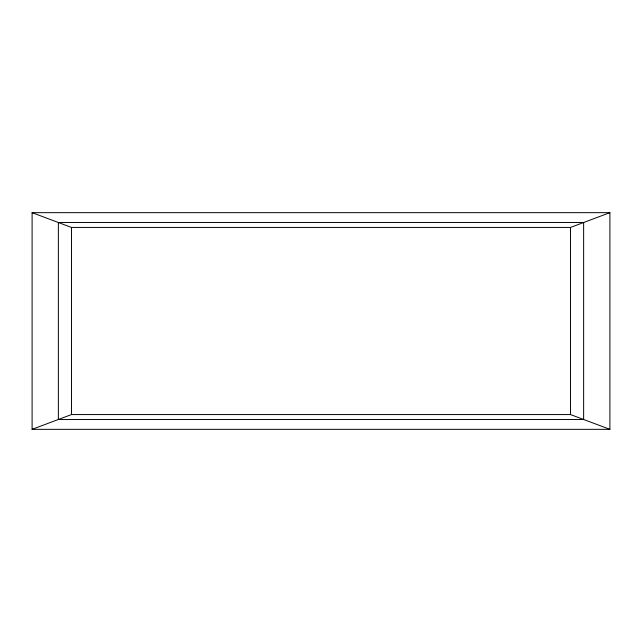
<?xml version="1.0" encoding="UTF-8"?>
<svg xmlns="http://www.w3.org/2000/svg" width="642" height="642" viewBox="0 0 642 642"><rect width="100%" height="100%" fill="white"/><g stroke="black" fill="none" stroke-linecap="round" stroke-linejoin="round"><path stroke-width="0.96" d="M32.1 429.337L71.495 414.563L570.505 414.563L609.9 429.337L609.9 212.662L32.1 212.662L32.1 429.337L609.9 429.337M32.1 212.662L71.495 227.437L570.505 227.437L609.9 212.662M570.505 227.437L570.505 414.563M71.495 227.437L71.495 414.563M583.634 222.509L58.366 222.509L58.366 419.491L583.634 419.491L583.634 222.509"/></g></svg>
